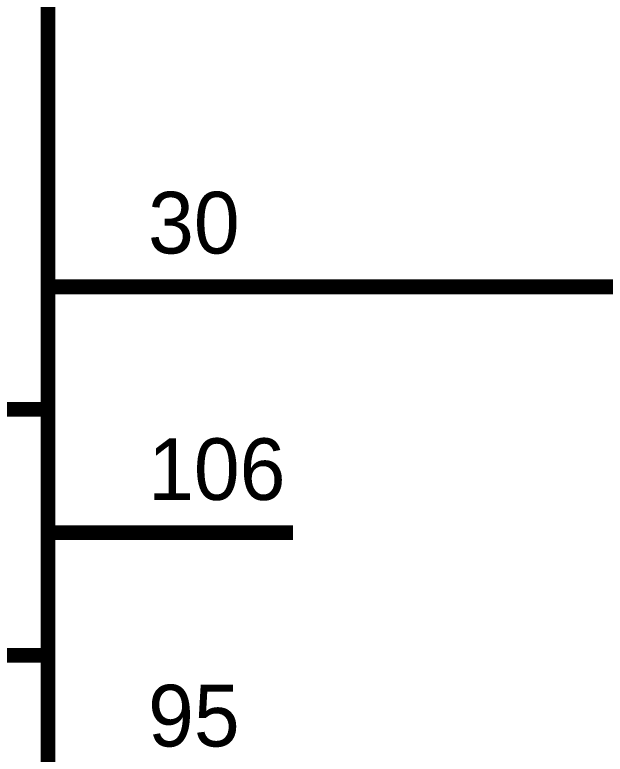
# Model space of a CAD drawing. Header units: inches. Extents: x 0 to 841, y 0 to 594.
# Drawn here: x 416.85 to 428.87, y 217.98 to 233.03 of the extents above; entities that cross this region are included whole.
import ezdxf

# ---------------------------------------------------------------- set-up
doc = ezdxf.new("R2010")
doc.units = ezdxf.units.IN
doc.layers.add('Sheet', color=255, linetype='Continuous')

msp = doc.modelspace()

# ---------------------------------------------------------------- linework, layer by layer
at = {"layer": 'Sheet'}
for points in [[(417.521, 537.48, 0.3, 0.3, 0), (417.521, 107.501, 0.3, 0.3, 0)], [(417.508, 227.493, 0.3, 0.3, 0), (422.512, 227.493, 0.3, 0.3, 0)], [(435.003, 227.493, 0.3, 0.3, 0), (422.512, 227.493, 0.3, 0.3, 0)], [(417.508, 224.997, 0.3, 0.3, 0), (312.501, 224.997, 0.3, 0.3, 0)], [(417.508, 222.489, 0.3, 0.3, 0), (422.512, 222.489, 0.3, 0.3, 0)], [(417.508, 219.993, 0.3, 0.3, 0), (312.501, 219.993, 0.3, 0.3, 0)]]:
    msp.add_lwpolyline(points, format="xyseb", dxfattribs=at)

# ---------------------------------------------------------------- texts
for s, p in [('30', (419.559, 228.172)), ('106', (419.559, 223.155)), ('95', (419.559, 218.138))]:
    msp.add_text(s, height=1.2543, dxfattribs=at).set_placement(p)

doc.saveas('drawing.dxf')
